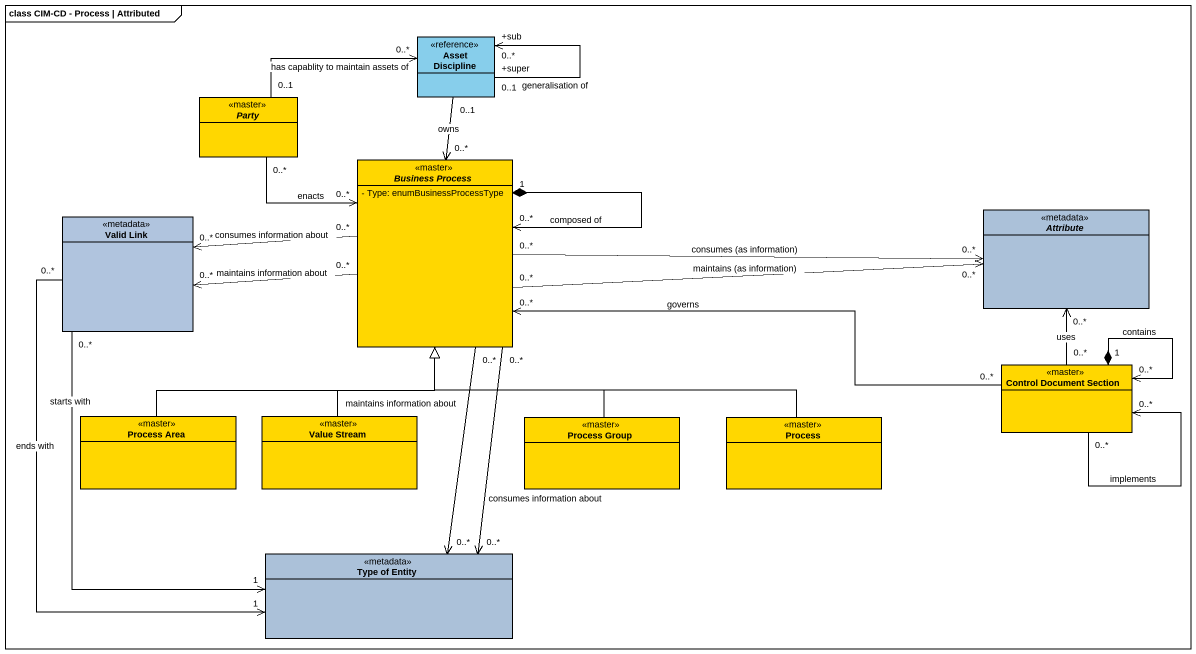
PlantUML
@startuml
mainframe class CIM-CD - Process | Attributed
hide circle
hide empty members
skinparam classAttributeIconSize 0
class "Asset Discipline" as Asset_Discipline <<reference>> #87CEEB
abstract class Party <<master>> #FFD700
abstract class "Business Process" as Business_Process <<master>> #FFD700 {
  - Type: enumBusinessProcessType
}
class "Valid Link" as Valid_Link <<metadata>> #B0C4DE
abstract class Attribute <<metadata>> #ABC1D9
class "Control Document Section" as Control_Document_Section <<master>> #FFD700
class "Process Area" as Process_Area <<master>> #FFD700
class "Value Stream" as Value_Stream <<master>> #FFD700
class "Process Group" as Process_Group <<master>> #FFD700
class "Process" as Process_ <<master>> #FFD700
class "Type of Entity" as Type_of_Entity <<metadata>> #ABC1D9
Asset_Discipline "+super\n0..1" --> "+sub\n0..*" Asset_Discipline : generalisation of
Asset_Discipline "0..1" --> "0..*" Business_Process : owns
Party "0..1" -right-> "0..*" Asset_Discipline : has capablity to maintain assets of
Party "0..*" --> "0..*" Business_Process : enacts
Business_Process "0..*" <--* "1" Business_Process : composed of
Business_Process "0..*" -left-> "0..*" Valid_Link : maintains information about
Business_Process "0..*" -left-> "0..*" Valid_Link : consumes information about
Business_Process "0..*" -right-> "0..*" Attribute : consumes (as information)
Business_Process "0..*" -right-> "0..*" Attribute : maintains (as information)
Business_Process "0..*" --> "0..*" Type_of_Entity : maintains information about
Business_Process "0..*" --> "0..*" Type_of_Entity : consumes information about
Valid_Link "0..*" --> "1" Type_of_Entity : starts with
Control_Document_Section "0..*" -left-> "0..*" Business_Process : governs
Control_Document_Section "0..*" -up-> "0..*" Attribute : uses
Control_Document_Section "0..*" <--* "1" Control_Document_Section : contains
Control_Document_Section "0..*" --> "0..*" Control_Document_Section : implements
Process_Area -up-|> Business_Process
Value_Stream -up-|> Business_Process
Process_Group -up-|> Business_Process
Process_ -left-|> Business_Process
Type_of_Entity "1" <-up- "0..*" Valid_Link : ends with
@enduml
